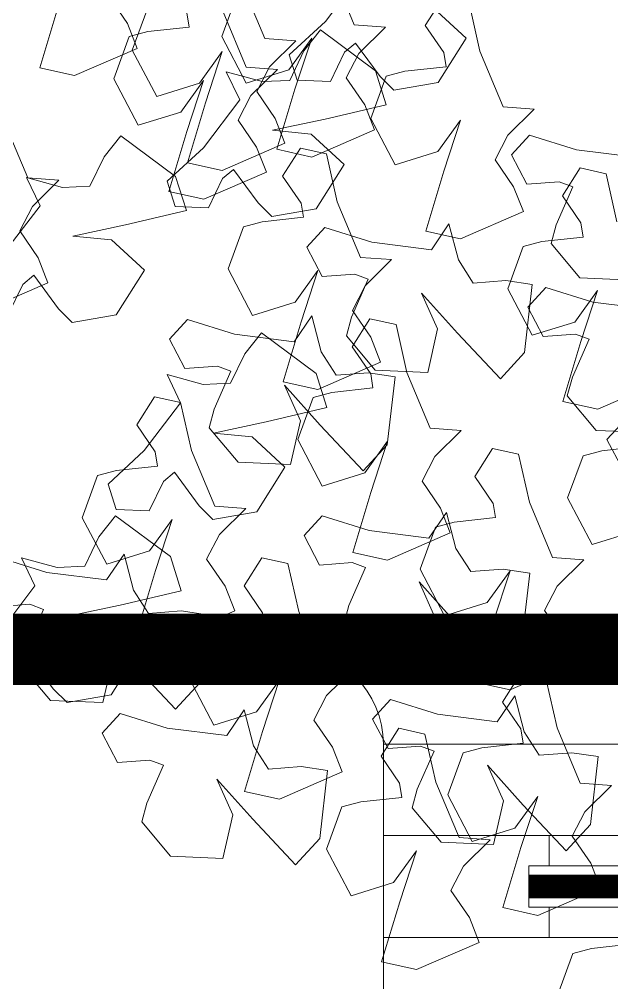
# Model space of a CAD drawing. Header units: metres. Extents: x 113 to 2416, y -346 to 476.
# Drawn here: x 215.2081 to 215.4582, y -198.1925 to -197.7861 of the extents above; entities that cross this region are included whole.
import ezdxf

# ---------------------------------------------------------------- set-up
doc = ezdxf.new("R2010")
doc.units = ezdxf.units.M
doc.linetypes.add('0', pattern=[0])
doc.layers.get('0').update_dxf_attribs({"color": 250, "linetype": '0', "lineweight": 20})
for name, color, linetype, lineweight in [('A-DOOR', 35, 'Continuous', 5), ('A-WALL', 250, 'Continuous', 20), ('ARBOLES', 86, 'Continuous', 0), ('baños', 140, 'Continuous', 0), ('piscina', 131, 'Continuous', 0)]:
    doc.layers.add(name, color=color, linetype=linetype, lineweight=lineweight)
doc.layers.add('REVESTIMIENTO EXTERIOR', color=7, linetype='Continuous', lineweight=5, true_color=0xffdebd)
doc.styles.get("Standard").update_dxf_attribs({"font": 'arial.ttf', "height": 0.1875})

# ---------------------------------------------------------------- blocks, each defined once
blk = doc.blocks.new('TREES')
at = {"layer": 'ARBOLES', "color": 252, "true_color": 0x8da178}
for p, q in [((-0.1538100506678606, -0.001964906489822754), (-0.157887745340101, 0.005659050677207816)), ((-0.1288383414662516, 0.006287142908515952), (-0.1310051811132819, 0.002040105642080597)), ((-0.1228362807491072, -0.0009126971712128396), (-0.1250357827665135, 0.005809494981275476)), ((-0.1310051811132819, 0.002040105642080597), (-0.127997555083592, -0.001567726309959355)), ((-0.170983935398933, 0.0008298510534278936), (-0.172614952071704, -0.005411181054707725)), ((-0.1187585860768668, -0.00853665433824341), (-0.1228362807491072, -0.0009126971712128396)), ((-0.1493281341507492, -0.001876215884069776), (-0.1538100506678606, -0.001964906489822754)), ((-0.1527679420157496, -0.005977519587701291), (-0.1493281341507492, -0.001876215884069776)), ((-0.127997555083592, -0.001567726309959355), (-0.1274765007575364, -0.003574032858898568)), ((-0.1274765007575364, -0.003574032858898568), (-0.1333155556034262, -0.004767264999048532)), ((-0.172614952071704, -0.005411181054707725), (-0.1684926613153618, -0.01173739165148435)), ((-0.1625678590526954, -0.0092657488825435), (-0.1597348529305272, -0.004436549258763606)), ((-0.1597348529305272, -0.004436549258763606), (-0.1614384256778393, -0.01197181582004112)), ((-0.1333155556034262, -0.004767264999048532), (-0.1359324708079392, -0.005741896794992762)), ((-0.1542554238454065, -0.009658218321143136), (-0.1527679420157496, -0.005977519587701291)), ((-0.1359324708079392, -0.005741896794992762), (-0.1375634874807102, -0.01198292890312838)), ((-0.1684926613153618, -0.01173739165148435), (-0.1625678590526954, -0.0092657488825435)), ((-0.1512477978157166, -0.01326605027318309), (-0.1542554238454065, -0.009658218321143136)), ((-0.1142766695597555, -0.008447963732490432), (-0.1187585860768668, -0.00853665433824341)), ((-0.1177164774247558, -0.01254926743612195), (-0.1142766695597555, -0.008447963732490432)), ((-0.1275163944617016, -0.01583749673096416), (-0.1246833883395334, -0.01100829710718426)), ((-0.1246833883395334, -0.01100829710718426), (-0.1263869610868455, -0.01854356366846177)), ((-0.1614384256778393, -0.01197181582004112), (-0.1632145544996927, -0.02080131683446068)), ((-0.1375634874807102, -0.01198292890312838), (-0.133441196724368, -0.01830913949990501)), ((-0.1495115626980284, -0.01670001313082919), (-0.1512477978157166, -0.01326605027318309)), ((-0.1192039592544127, -0.01622996616956379), (-0.1177164774247558, -0.01254926743612195)), ((-0.133441196724368, -0.01830913949990501), (-0.1275163944617016, -0.01583749673096416)), ((-0.1161963332247228, -0.01983779812160374), (-0.1192039592544127, -0.01622996616956379)), ((-0.1069191590012308, -0.01625045002619321), (-0.1090859986482612, -0.02049748729262857)), ((-0.1031166003014928, -0.01672809795343369), (-0.1069191590012308, -0.01625045002619321)), ((-0.1581258362397491, -0.02144052214885608), (-0.1495115626980284, -0.01670001313082919)), ((-0.1472389183250453, -0.01717749909571961), (-0.1494057579720757, -0.02142453636215497)), ((-0.1434363596253073, -0.01765514702296009), (-0.1472389183250453, -0.01717749909571961)), ((-0.1412368576079009, -0.0243773391754484), (-0.1434363596253073, -0.01765514702296009)), ((-0.1009170982840865, -0.02345029010592201), (-0.1031166003014928, -0.01672809795343369)), ((-0.1263869610868455, -0.01854356366846177), (-0.1281630899086989, -0.02737306468288134)), ((-0.1144600981070346, -0.02327176097924985), (-0.1161963332247228, -0.01983779812160374)), ((-0.1090859986482612, -0.02049748729262857), (-0.1060783726185712, -0.02410531924466852)), ((-0.1632145544996927, -0.02080131683446068), (-0.1581258362397491, -0.02144052214885608)), ((-0.1494057579720757, -0.02142453636215497), (-0.1463981319423857, -0.02503236831419492)), ((0.1534147841356667, -0.02112006055709342), (0.148851090887774, -0.0284634263156453)), ((-0.1230743716487553, -0.02801226999727674), (-0.1144600981070346, -0.02327176097924985)), ((-0.1371591629356606, -0.03200129634247897), (-0.1412368576079009, -0.0243773391754484)), ((-0.1060783726185712, -0.02410531924466852), (-0.1055573182925157, -0.02611162579360773)), ((-0.1463981319423857, -0.02503236831419492), (-0.1458770776163302, -0.02703867486313413)), ((-0.1055573182925157, -0.02611162579360773), (-0.1113963731384055, -0.0273048579337577)), ((0.1692193098675227, -0.02894933179087456), (0.1641164033092065, -0.02505412390347628)), ((-0.1458770776163302, -0.02703867486313413), (-0.15171613246222, -0.0282319070032841)), ((-0.1281630899086989, -0.02737306468288134), (-0.1230743716487553, -0.02801226999727674)), ((-0.1113963731384055, -0.0273048579337577), (-0.1140132883429185, -0.02827948972970193)), ((-0.15171613246222, -0.0282319070032841), (-0.154333047666733, -0.02920653879922833)), ((-0.1140132883429185, -0.02827948972970193), (-0.1156443050156895, -0.03452052183783755)), ((0.148851090887774, -0.0284634263156453), (0.1441292527233018, -0.03372934701463842)), ((0.1658017961591949, -0.03568244560604095), (0.1692193098675227, -0.02894933179087456)), ((-0.154333047666733, -0.02920653879922833), (-0.1559640643395039, -0.03544757090736395)), ((0.1482600873369516, -0.02974515100211572), (0.1461543058254219, -0.03296575614979941)), ((0.1566726253442924, -0.03483507621538057), (0.1482600873369516, -0.02974515100211572)), ((0.1519989999293898, -0.03260570643583643), (0.1534759852055225, -0.03115130687825096)), ((0.1534759852055225, -0.03115130687825096), (0.1574288819744493, -0.03561146063880716)), ((-0.1326772464185492, -0.031912605736726), (-0.1371591629356606, -0.03200129634247897)), ((-0.1361170542835496, -0.03601390944035751), (-0.1326772464185492, -0.031912605736726)), ((0.1461543058254219, -0.03296575614979941), (0.1445336447172151, -0.03737435267261424)), ((0.150378338821183, -0.03701430295865127), (0.1519989999293898, -0.03260570643583643)), ((-0.1459169713204954, -0.03930213873519972), (-0.1430839651983272, -0.03447293911141983)), ((-0.1430839651983272, -0.03447293911141983), (-0.1447875379456393, -0.04200820567269734)), ((-0.1156443050156895, -0.03452052183783755), (-0.1115220142593473, -0.04084673243461417)), ((-0.1055972119966809, -0.03837508966567332), (-0.1027642058745127, -0.03354589004189343)), ((-0.1027642058745127, -0.03354589004189343), (-0.1044677786218248, -0.04108115660317094)), ((0.1441292527233018, -0.03372934701463842), (0.1456168768341156, -0.03726128341161339)), ((-0.1559640643395039, -0.03544757090736395), (-0.1518417735831618, -0.04177378150414057)), ((0.1586634164337637, -0.0395616381583912), (0.1566726253442924, -0.03483507621538057)), ((0.1574288819744493, -0.03561146063880716), (0.1595813954713296, -0.03739045978749306)), ((0.1595813954713296, -0.03739045978749306), (0.1658017961591949, -0.03568244560604095)), ((-0.1376045361132065, -0.03969460817379936), (-0.1361170542835496, -0.03601390944035751)), ((0.1353305880670685, -0.0369981958437724), (0.1376483546432833, -0.04083530410235547)), ((0.1406023251955488, -0.03792650498718447), (0.1353305880670685, -0.0369981958437724)), ((0.1445336447172151, -0.03737435267261424), (0.1406023251955488, -0.03792650498718447)), ((0.1456168768341156, -0.03726128341161339), (0.150378338821183, -0.03701430295865127)), ((-0.1115220142593473, -0.04084673243461417), (-0.1055972119966809, -0.03837508966567332)), ((-0.1518417735831618, -0.04177378150414057), (-0.1459169713204954, -0.03930213873519972)), ((-0.1345969100835165, -0.04330244012583931), (-0.1376045361132065, -0.03969460817379936)), ((0.1501287798416093, -0.04243821598548214), (0.1586634164337637, -0.0395616381583912)), ((-0.1349718670858495, -0.04066274219038912), (-0.1371387067328799, -0.04490977945682448)), ((-0.1311693083861115, -0.0411403901176296), (-0.1349718670858495, -0.04066274219038912)), ((-0.1289698063687051, -0.04786258227011791), (-0.1311693083861115, -0.0411403901176296)), ((-0.1044677786218248, -0.04108115660317094), (-0.1062439074436782, -0.0499106576175905)), ((0.1376483546432833, -0.04083530410235547), (0.1330846613953906, -0.04817866986090735)), ((-0.1447875379456393, -0.04200820567269734), (-0.1465636667674927, -0.0508377066871169)), ((0.1427512612015995, -0.04473051198975375), (0.1501287798416093, -0.04243821598548214)), ((-0.1328606749658284, -0.04673640298348541), (-0.1345969100835165, -0.04330244012583931)), ((-0.1371387067328799, -0.04490977945682448), (-0.1341310807031899, -0.04851761140886443)), ((0.1483499738168232, -0.04476936744873833), (0.1427512612015995, -0.04473051198975375)), ((0.1534528803751393, -0.04866457533613661), (0.1483499738168232, -0.04476936744873833)), ((-0.1414749485075491, -0.0514769120015123), (-0.1328606749658284, -0.04673640298348541)), ((-0.1011551891837346, -0.05054986293198591), (-0.09254091564201389, -0.04580935391395902)), ((-0.1248921116964648, -0.05548653943714849), (-0.1289698063687051, -0.04786258227011791)), ((0.1210918374921495, -0.04758569531789092), (0.1189860559806199, -0.05080630046557461)), ((0.1295043754994904, -0.05267562053115576), (0.1210918374921495, -0.04758569531789092)), ((0.1330846613953906, -0.04817866986090735), (0.1283628232309185, -0.05344459055990047)), ((-0.1341310807031899, -0.04851761140886443), (-0.1336100263771344, -0.05052391795780364)), ((0.1500353666668116, -0.055397689151303), (0.1534528803751393, -0.04866457533613661)), ((-0.1465636667674927, -0.0508377066871169), (-0.1414749485075491, -0.0514769120015123)), ((-0.1336100263771344, -0.05052391795780364), (-0.1394490812230242, -0.05171715009795361)), ((-0.1062439074436782, -0.0499106576175905), (-0.1011551891837346, -0.05054986293198591)), ((0.1189860559806199, -0.05080630046557461), (0.1173653948724131, -0.05521489698838944)), ((0.1362325704370065, -0.05232094998109849), (0.1377095557131391, -0.05086655042351301)), ((0.1377095557131391, -0.05086655042351301), (0.141662452482066, -0.05532670418406921)), ((-0.1394490812230242, -0.05171715009795361), (-0.1420659964275372, -0.05269178189389784)), ((0.1346119093287997, -0.05672954650391332), (0.1362325704370065, -0.05232094998109849)), ((-0.1420659964275372, -0.05269178189389784), (-0.1436970131003081, -0.05893281400203346)), ((0.1283628232309185, -0.05344459055990047), (0.1298504473417323, -0.05697652695687544)), ((0.1314951665889617, -0.0574021824741664), (0.1295043754994904, -0.05267562053115576)), ((-0.1647550369440225, -0.05473328695675687), (-0.1669218765910528, -0.05898032422319223)), ((-0.1609524782442844, -0.05521093488399735), (-0.1647550369440225, -0.05473328695675687)), ((-0.1587529762268781, -0.06193312703648567), (-0.1609524782442844, -0.05521093488399735)), ((-0.09417472529313647, -0.05522096657673754), (-0.1000137801390263, -0.05641419871688751)), ((-0.02850539090949189, -0.06205828728556914), (-0.03258308558173223, -0.05443433011853857)), ((0.1081623382222665, -0.05483874015954759), (0.1104801047984813, -0.05867584841813067)), ((0.1134340753507467, -0.05576704930295967), (0.1081623382222665, -0.05483874015954759)), ((0.1173653948724131, -0.05521489698838944), (0.1134340753507467, -0.05576704930295967)), ((0.141662452482066, -0.05532670418406921), (0.1438149659789462, -0.05710570333275511)), ((-0.1204101951793534, -0.05539784883139551), (-0.1248921116964648, -0.05548653943714849)), ((-0.1238500030443538, -0.05949915253502702), (-0.1204101951793534, -0.05539784883139551)), ((-0.1000137801390263, -0.05641419871688751), (-0.1026306953435393, -0.05738883051283174)), ((0.1298504473417323, -0.05697652695687544), (0.1346119093287997, -0.05672954650391332)), ((0.1438149659789462, -0.05710570333275511), (0.1500353666668116, -0.055397689151303)), ((-0.1336499200812996, -0.06278738182986923), (-0.1308169139591314, -0.05795818220608934)), ((-0.1308169139591314, -0.05795818220608934), (-0.1325204867064435, -0.06549344876736685)), ((-0.1156868319872392, -0.057555636346204), (-0.1178536716342695, -0.06180267361263936)), ((-0.1118842732875011, -0.05803328427344448), (-0.1156868319872392, -0.057555636346204)), ((-0.1096847712700948, -0.0647554764259328), (-0.1118842732875011, -0.05803328427344448)), ((-0.1026306953435393, -0.05738883051283174), (-0.1042617120163102, -0.06362986262096736)), ((0.1229605299968072, -0.06027876030125734), (0.1314951665889617, -0.0574021824741664)), ((-0.1669218765910528, -0.05898032422319223), (-0.1639142505613629, -0.06258815617523218)), ((-0.1436970131003081, -0.05893281400203346), (-0.139574722343966, -0.06525902459881008)), ((-0.1253374848740107, -0.06317985126846887), (-0.1238500030443538, -0.05949915253502702)), ((-0.04567927564056429, -0.05926352974231849), (-0.04731029231333522, -0.06550456185045411)), ((0.1104801047984813, -0.05867584841813067), (0.1059164115505886, -0.06601921417668255)), ((0.1155830113567974, -0.06257105630552895), (0.1229605299968072, -0.06027876030125734)), ((-0.1546752815546378, -0.06955708420351624), (-0.1587529762268781, -0.06193312703648567)), ((-0.1178536716342695, -0.06180267361263936), (-0.1148460456045796, -0.06541050556467931)), ((-0.06099460264834156, -0.06491298399102202), (-0.06400222867803151, -0.06130515203898207)), ((-0.04340658951509807, -0.06955708420351624), (-0.04748428418733841, -0.06193312703648567)), ((-0.02402347439238051, -0.06196959667981616), (-0.02850539090949189, -0.06205828728556914)), ((-0.02746328225738087, -0.06607090038344768), (-0.02402347439238051, -0.06196959667981616)), ((-0.1639142505613629, -0.06258815617523218), (-0.1633931962353073, -0.0645944627241714)), ((-0.139574722343966, -0.06525902459881008), (-0.1336499200812996, -0.06278738182986923)), ((-0.1223298588443207, -0.06678768322050882), (-0.1253374848740107, -0.06317985126846887)), ((-0.1042617120163102, -0.06362986262096736), (-0.1001394212599681, -0.06995607321774398)), ((-0.07118523051046427, -0.06361874953788005), (-0.07296135933231768, -0.07244825055229961)), ((-0.05264555852182318, -0.06258815617523218), (-0.05212450419576764, -0.0645944627241714)), ((0.1211817239720211, -0.06260991176451353), (0.1155830113567974, -0.06257105630552895)), ((0.1262846305303373, -0.0665051196519118), (0.1211817239720211, -0.06260991176451353)), ((-0.1633931962353073, -0.0645944627241714), (-0.1692322510811972, -0.06578769486432136)), ((-0.1056070765978545, -0.07237943359296337), (-0.1096847712700948, -0.0647554764259328)), ((-0.05925836753065339, -0.06834694684866813), (-0.06099460264834156, -0.06491298399102202)), ((-0.05212450419576764, -0.0645944627241714), (-0.05796355904165745, -0.06578769486432136)), ((-0.03726319929432664, -0.06935912967828989), (-0.03443019317215845, -0.06452993005450999)), ((-0.03443019317215845, -0.06452993005450999), (-0.03613376591947054, -0.0720651966157875)), ((-0.1692322510811972, -0.06578769486432136), (-0.1718491662857102, -0.06676232666026559)), ((-0.1325204867064435, -0.06549344876736685), (-0.1342966155282969, -0.07432294978178641)), ((-0.1148460456045796, -0.06541050556467931), (-0.114324991278524, -0.06741681211361852)), ((-0.05796355904165745, -0.06578769486432136), (-0.06058047424617047, -0.06676232666026559)), ((-0.04731029231333522, -0.06550456185045411), (-0.04318800155699309, -0.07183077244723074)), ((-0.02895076408703778, -0.06975159911688952), (-0.02746328225738087, -0.06607090038344768)), ((-0.1718491662857102, -0.06676232666026559), (-0.1734801829584811, -0.07300335876840121)), ((-0.1205936237266326, -0.07022164607815493), (-0.1223298588443207, -0.06678768322050882)), ((-0.114324991278524, -0.06741681211361852), (-0.1201640461244138, -0.06861004425376849)), ((-0.1001394212599681, -0.06995607321774398), (-0.09421461899730166, -0.06748443044880313)), ((-0.06058047424617047, -0.06676232666026559), (-0.0622114909189414, -0.07300335876840121)), ((0.1228671168220095, -0.0732382334670782), (0.1262846305303373, -0.0665051196519118)), ((-0.1201640461244138, -0.06861004425376849), (-0.1227809613289269, -0.06958467604971272)), ((-0.06787264107237412, -0.07308745586669502), (-0.05925836753065339, -0.06834694684866813)), ((0.1090643205922044, -0.07016149429687368), (0.1105413058683371, -0.06870709473928821)), ((0.1105413058683371, -0.06870709473928821), (0.114494202637264, -0.0731672484998444)), ((-0.1501933650375264, -0.06946839359776326), (-0.1546752815546378, -0.06955708420351624)), ((-0.1536331729025268, -0.07356969730139477), (-0.1501933650375264, -0.06946839359776326)), ((-0.1292078972683533, -0.07496215509618182), (-0.1205936237266326, -0.07022164607815493)), ((-0.1227809613289269, -0.06958467604971272), (-0.1244119780016978, -0.07582570815784834)), ((-0.03892467299798669, -0.06946839359776326), (-0.04340658951509807, -0.06955708420351624)), ((-0.04318800155699309, -0.07183077244723074), (-0.03726319929432664, -0.06935912967828989)), ((-0.04236448086298705, -0.07356969730139477), (-0.03892467299798669, -0.06946839359776326)), ((-0.02594313805734783, -0.07335943106892948), (-0.02895076408703778, -0.06975159911688952)), ((0.1074436594839976, -0.07457009081968852), (0.1090643205922044, -0.07016149429687368)), ((-0.1734801829584811, -0.07300335876840121), (-0.169357892202139, -0.07932956936517783)), ((-0.1634330899394725, -0.07685792659623698), (-0.1606000838173043, -0.07202872697245709)), ((-0.1606000838173043, -0.07202872697245709), (-0.1623036565646164, -0.0795639935337346)), ((-0.1011251600807431, -0.07229074298721039), (-0.1056070765978545, -0.07237943359296337)), ((-0.1045649679457434, -0.0763920466908419), (-0.1011251600807431, -0.07229074298721039)), ((-0.07296135933231768, -0.07244825055229961), (-0.06787264107237412, -0.07308745586669502)), ((-0.0622114909189414, -0.07300335876840121), (-0.05808920016259927, -0.07932956936517783)), ((-0.05216439789993282, -0.07685792659623698), (-0.04933139177776463, -0.07202872697245709)), ((-0.04933139177776463, -0.07202872697245709), (-0.05103496452507672, -0.0795639935337346)), ((-0.03613376591947054, -0.0720651966157875), (-0.03790989474132395, -0.08089469763020707)), ((-0.02420690293965966, -0.07679339392657558), (-0.02594313805734783, -0.07335943106892948)), ((0.114494202637264, -0.0731672484998444), (0.1166467161341442, -0.0749462476485303)), ((0.1166467161341442, -0.0749462476485303), (0.1228671168220095, -0.0732382334670782)), ((-0.1551206547321837, -0.07725039603483662), (-0.1536331729025268, -0.07356969730139477)), ((-0.1342966155282969, -0.07432294978178641), (-0.1292078972683533, -0.07496215509618182)), ((-0.04385196269264396, -0.07725039603483662), (-0.04236448086298705, -0.07356969730139477)), ((0.1438762508439474, -0.07387268671157363), (0.1417704693324178, -0.07709329185925731)), ((0.1522887888512883, -0.07896261192483847), (0.1438762508439474, -0.07387268671157363)), ((-0.1244119780016978, -0.07582570815784834), (-0.1202896872453557, -0.08215191875462496)), ((-0.1143648849826892, -0.07968027598568411), (-0.111531878860521, -0.07485107636190422)), ((-0.111531878860521, -0.07485107636190422), (-0.1132354516078331, -0.08238634292318173)), ((-0.0019564818124682, -0.07547403578499629), (-0.004271416401392461, -0.07852832425473072)), ((0.004964858369410227, -0.07693030723849148), (-0.0019564818124682, -0.07547403578499629)), ((-0.169357892202139, -0.07932956936517783), (-0.1634330899394725, -0.07685792659623698)), ((-0.1521130287024937, -0.08085822798687657), (-0.1551206547321837, -0.07725039603483662)), ((-0.1472389183250453, -0.0763232297315057), (-0.1494057579720757, -0.08057026699794105)), ((-0.1434363596253073, -0.07680087765874617), (-0.1472389183250453, -0.0763232297315057)), ((-0.1412368576079009, -0.08352306981123449), (-0.1434363596253073, -0.07680087765874617)), ((-0.1060524497754003, -0.08007274542428375), (-0.1045649679457434, -0.0763920466908419)), ((-0.05808920016259927, -0.07932956936517783), (-0.05216439789993282, -0.07685792659623698)), ((-0.04084433666295401, -0.08085822798687657), (-0.04385196269264396, -0.07725039603483662)), ((-0.03282117648138039, -0.08153390294460247), (-0.02420690293965966, -0.07679339392657558)), ((0.01360624628954331, -0.07721089864697017), (0.004964858369410227, -0.07693030723849148)), ((0.1417704693324178, -0.07709329185925731), (0.140149808224211, -0.08150188838207215)), ((-0.004271416401392461, -0.07852832425473072), (-0.001676794061355388, -0.08252838106820409)), ((-0.1623036565646164, -0.0795639935337346), (-0.1640797853864698, -0.08839349454815416)), ((-0.1202896872453557, -0.08215191875462496), (-0.1143648849826892, -0.07968027598568411)), ((-0.1030448237457104, -0.0836805773763237), (-0.1060524497754003, -0.08007274542428375)), ((-0.05103496452507672, -0.0795639935337346), (-0.05281109334693013, -0.08839349454815416)), ((0.1542795799407596, -0.0836891738678491), (0.1522887888512883, -0.07896261192483847)), ((-0.1503767935848055, -0.08429219084452268), (-0.1521130287024937, -0.08085822798687657)), ((-0.1494057579720757, -0.08057026699794105), (-0.1463981319423857, -0.084178098949981)), ((-0.0731897593732711, -0.08834527867925183), (-0.07726745404551144, -0.08072132151222126)), ((-0.03910810154526584, -0.08429219084452268), (-0.04084433666295401, -0.08085822798687657)), ((-0.03790989474132395, -0.08089469763020707), (-0.03282117648138039, -0.08153390294460247)), ((0.1309467515740643, -0.0811257315532303), (0.1332645181502792, -0.08496283981181338)), ((0.1362184887025446, -0.08205404069664238), (0.1309467515740643, -0.0811257315532303)), ((0.140149808224211, -0.08150188838207215), (0.1362184887025446, -0.08205404069664238)), ((-0.1132354516078331, -0.08238634292318173), (-0.1150115804296865, -0.09121584393760129)), ((-0.001676794061355388, -0.08252838106820409), (0.00295149307654137, -0.08172761649742916)), ((0.00295149307654137, -0.08172761649742916), (0.004949532678729593, -0.08227952348878292)), ((0.004949532678729593, -0.08227952348878292), (0.003063374601766602, -0.08793290938948906)), ((-0.1589910671265263, -0.08903269986254957), (-0.1503767935848055, -0.08429219084452268)), ((-0.1463981319423857, -0.084178098949981), (-0.1458770776163302, -0.08618440549892022)), ((-0.1371591629356606, -0.09114702697826506), (-0.1412368576079009, -0.08352306981123449)), ((-0.1013085886280222, -0.0871145402339698), (-0.1030448237457104, -0.0836805773763237)), ((-0.04772237508698657, -0.08903269986254957), (-0.03910810154526584, -0.08429219084452268)), ((0.1457449433486051, -0.08656575169494005), (0.1542795799407596, -0.0836891738678491)), ((0.1332645181502792, -0.08496283981181338), (0.1287008249023864, -0.09230620557036526)), ((-0.1458770776163302, -0.08618440549892022), (-0.15171613246222, -0.08737763763907018)), ((-0.109922862169743, -0.0918550492519967), (-0.1013085886280222, -0.0871145402339698)), ((0.1383674247085953, -0.08885804769921166), (0.1457449433486051, -0.08656575169494005)), ((-0.1640797853864698, -0.08839349454815416), (-0.1589910671265263, -0.08903269986254957)), ((-0.154333047666733, -0.08835226943501441), (-0.1559640643395039, -0.09459330154315003)), ((-0.15171613246222, -0.08737763763907018), (-0.154333047666733, -0.08835226943501441)), ((-0.06870784285615972, -0.08825658807349886), (-0.0731897593732711, -0.08834527867925183)), ((-0.07214765072116008, -0.09235789177713037), (-0.06870784285615972, -0.08825658807349886)), ((-0.05281109334693013, -0.08839349454815416), (-0.04772237508698657, -0.08903269986254957)), ((0.003063374601766602, -0.08793290938948906), (0.002598972894133841, -0.09068654033411921)), ((-0.1086880754808641, -0.08946672542834702), (-0.1108549151278945, -0.09371376269478238)), ((-0.1048855167811261, -0.0899443733555875), (-0.1086880754808641, -0.08946672542834702)), ((-0.1026860147637197, -0.09666656550807581), (-0.1048855167811261, -0.0899443733555875)), ((-0.01228231185417878, -0.0892509448689226), (-0.01444646179507537, -0.09317674373325863)), ((-0.01045038259069889, -0.09428055771596622), (-0.01228231185417878, -0.0892509448689226)), ((0.143966137323819, -0.08889690315819623), (0.1383674247085953, -0.08885804769921166)), ((0.1490690438821352, -0.09279211104559451), (0.143966137323819, -0.08889690315819623)), ((-0.1326772464185492, -0.09105833637251208), (-0.1371591629356606, -0.09114702697826506)), ((-0.1361170542835496, -0.0951596400761436), (-0.1326772464185492, -0.09105833637251208)), ((-0.1150115804296865, -0.09121584393760129), (-0.109922862169743, -0.0918550492519967)), ((0.002598972894133841, -0.09068654033411921), (0.007188356909228186, -0.09521955826080258)), ((-0.073635132550817, -0.09603859051057222), (-0.07214765072116008, -0.09235789177713037)), ((-0.03000918989708688, -0.09143988087128474), (-0.03232412448601114, -0.09449416934101917)), ((-0.02308784971520845, -0.09289615232477993), (-0.03000918989708688, -0.09143988087128474)), ((0.1287008249023864, -0.09230620557036526), (0.1239789867379143, -0.09757212626935838)), ((-0.1459169713204954, -0.0984478693709858), (-0.1430839651983272, -0.09361866974720591)), ((-0.1430839651983272, -0.09361866974720591), (-0.1447875379456393, -0.1011539363084834)), ((-0.1108549151278945, -0.09371376269478238), (-0.1078472890982045, -0.09732159464682233)), ((-0.01444646179507537, -0.09317674373325863), (-0.02308784971520845, -0.09289615232477993)), ((0.1456515301738074, -0.0995252248607609), (0.1490690438821352, -0.09279211104559451)), ((-0.1559640643395039, -0.09459330154315003), (-0.1518417735831618, -0.1009195121399267)), ((-0.1376045361132065, -0.09884033880958544), (-0.1361170542835496, -0.0951596400761436)), ((-0.03232412448601114, -0.09449416934101917), (-0.02972950214597406, -0.09849422615449255)), ((-0.008006544898689495, -0.09740910413483778), (-0.01045038259069889, -0.09428055771596622)), ((0.007188356909228186, -0.09521955826080258), (0.01472816137389811, -0.09481265504241293)), ((0.1318487339440023, -0.09644848569055639), (0.133325719220135, -0.09499408613297092)), ((0.133325719220135, -0.09499408613297092), (0.1372786159890618, -0.09945423989352711)), ((-0.0986083200914794, -0.1042905226751064), (-0.1026860147637197, -0.09666656550807581)), ((-0.07062750652112704, -0.09964642246261217), (-0.073635132550817, -0.09603859051057222)), ((-0.003378257760792709, -0.0966083395640629), (-0.008006544898689495, -0.09740910413483778)), ((0.0004637588684251112, -0.09682169727402534), (-0.003378257760792709, -0.0966083395640629)), ((0.0002620233340452569, -0.106652131505317), (0.0004637588684251112, -0.09682169727402534)), ((0.1302280728357955, -0.1008570822133712), (0.1318487339440023, -0.09644848569055639)), ((-0.1078472890982045, -0.09732159464682233), (-0.107326234772149, -0.09932790119576154)), ((-0.02972950214597406, -0.09849422615449255), (-0.02510121500807731, -0.09769346158371761)), ((-0.02510121500807731, -0.09769346158371761), (-0.02310317540588908, -0.09824536857507138)), ((-0.02310317540588908, -0.09824536857507138), (-0.02498933348285207, -0.1038987544757775)), ((0.002427354680535954, -0.09706397855974508), (0.0001124200916116924, -0.1001182670294795)), ((0.00934869486241438, -0.09852025001324027), (0.002427354680535954, -0.09706397855974508)), ((0.1239789867379143, -0.09757212626935838), (0.1254666108487281, -0.1011040626663333)), ((-0.1518417735831618, -0.1009195121399267), (-0.1459169713204954, -0.0984478693709858)), ((-0.1345969100835165, -0.1024481707616254), (-0.1376045361132065, -0.09884033880958544)), ((-0.1253197358600246, -0.09886082266621483), (-0.1274865755070549, -0.1031078599326502)), ((-0.1215171771602865, -0.09933847059345531), (-0.1253197358600246, -0.09886082266621483)), ((-0.1193176751428802, -0.1060606627459436), (-0.1215171771602865, -0.09933847059345531)), ((-0.107326234772149, -0.09932790119576154), (-0.1131652896180388, -0.1005211333359115)), ((-0.06889127140343887, -0.1030803853202583), (-0.07062750652112704, -0.09964642246261217)), ((-0.01526835749942577, -0.09954359438959781), (-0.009594411606728089, -0.1047865649466037)), ((-0.01250265100637022, -0.1044116494723623), (-0.01526835749942577, -0.09954359438959781)), ((0.01799008278254746, -0.09880084142171897), (0.00934869486241438, -0.09852025001324027)), ((0.1372786159890618, -0.09945423989352711), (0.1394311294859421, -0.101233239042213)), ((0.1394311294859421, -0.101233239042213), (0.1456515301738074, -0.0995252248607609)), ((-0.1131652896180388, -0.1005211333359115), (-0.1157822048225518, -0.1014957651318557)), ((0.0001124200916116924, -0.1001182670294795), (0.002707042431648765, -0.1041183238429529)), ((0.1254666108487281, -0.1011040626663333), (0.1302280728357955, -0.1008570822133712)), ((-0.1447875379456393, -0.1011539363084834), (-0.1465636667674927, -0.109983437322903)), ((-0.1328606749658284, -0.1058821336192715), (-0.1345969100835165, -0.1024481707616254)), ((-0.1157822048225518, -0.1014957651318557), (-0.1174132214953227, -0.1077367972399914)), ((0.1254756739851536, -0.1020343773347431), (0.123369892473624, -0.1052549824824268)), ((0.1338882119924945, -0.1071243025480079), (0.1254756739851536, -0.1020343773347431)), ((-0.1274865755070549, -0.1031078599326502), (-0.124478949477365, -0.1067156918846901)), ((-0.0775055449451596, -0.1078208943382852), (-0.06889127140343887, -0.1030803853202583)), ((0.002707042431648765, -0.1041183238429529), (0.007335329569545523, -0.103317559272178)), ((0.007335329569545523, -0.103317559272178), (0.009333369171733746, -0.1038694662635317)), ((-0.09412640357436802, -0.1042018320693534), (-0.0986083200914794, -0.1042905226751064)), ((-0.09756621143936839, -0.1083031357729849), (-0.09412640357436802, -0.1042018320693534)), ((-0.03068288871297254, -0.1042691397952508), (-0.03284703865386913, -0.1081949386595868)), ((-0.02885095944949265, -0.1092987526422944), (-0.03068288871297254, -0.1042691397952508)), ((-0.02498933348285207, -0.1038987544757775), (-0.02545373519048483, -0.1066523854204077)), ((-0.01332454671072057, -0.1107785001287014), (-0.01250265100637022, -0.1044116494723623)), ((-0.009594411606728089, -0.1047865649466037), (-0.002835903836426963, -0.1107394881339323)), ((0.009333369171733746, -0.1038694662635317), (0.007447211094770756, -0.1095228521642378)), ((-0.1414749485075491, -0.1106226426372984), (-0.1328606749658284, -0.1058821336192715)), ((-0.1152399804706399, -0.1136846199129742), (-0.1193176751428802, -0.1060606627459436)), ((-0.04840976675588064, -0.1064580757976129), (-0.0507247013448049, -0.1095123642673473)), ((-0.04148842657400221, -0.1079143472511081), (-0.04840976675588064, -0.1064580757976129)), ((0.123369892473624, -0.1052549824824268), (0.1217492313654172, -0.1096635790052416)), ((-0.124478949477365, -0.1067156918846901), (-0.1239578951513094, -0.1087219984336294)), ((-0.1174132214953227, -0.1077367972399914), (-0.1132909307389806, -0.114063007836768)), ((-0.1073661284763142, -0.1115913650678271), (-0.104533122354146, -0.1067621654440472)), ((-0.104533122354146, -0.1067621654440472), (-0.1062366951014581, -0.1142974320053247)), ((-0.03284703865386913, -0.1081949386595868), (-0.04148842657400221, -0.1079143472511081)), ((-0.02545373519048483, -0.1066523854204077), (-0.02086435117539049, -0.111185403347091)), ((-0.002835903836426963, -0.1107394881339323), (0.0002620233340452569, -0.106652131505317)), ((0.1358790030819658, -0.1118508644910186), (0.1338882119924945, -0.1071243025480079)), ((-0.1239578951513094, -0.1087219984336294), (-0.1297969499971993, -0.1099152305737793)), ((-0.0990536932690253, -0.1119838345064268), (-0.09756621143936839, -0.1083031357729849)), ((-0.02640712175748326, -0.1124272990611659), (-0.02885095944949265, -0.1092987526422944)), ((0.1125461747152705, -0.1092874221763998), (0.1148639412914854, -0.1131245304349829)), ((0.1178179118437508, -0.1102157313198119), (0.1125461747152705, -0.1092874221763998)), ((-0.1465636667674927, -0.109983437322903), (-0.1414749485075491, -0.1106226426372984)), ((-0.1297969499971993, -0.1099152305737793), (-0.1324138652017123, -0.1108898623697235)), ((-0.0507247013448049, -0.1095123642673473), (-0.04813007900476782, -0.1135124210808207)), ((0.007447211094770756, -0.1095228521642378), (0.006982809387137995, -0.112276483108868)), ((0.1217492313654172, -0.1096635790052416), (0.1178179118437508, -0.1102157313198119)), ((-0.1324138652017123, -0.1108898623697235), (-0.1340448818744832, -0.1171308944778592)), ((-0.1132909307389806, -0.114063007836768), (-0.1073661284763142, -0.1115913650678271)), ((-0.09604606723933534, -0.1155916664584667), (-0.0990536932690253, -0.1119838345064268)), ((-0.02177883461958647, -0.1116265344903911), (-0.02640712175748326, -0.1124272990611659)), ((-0.01793681799036865, -0.1118398922003535), (-0.02177883461958647, -0.1116265344903911)), ((-0.02086435117539049, -0.111185403347091), (-0.01332454671072057, -0.1107785001287014)), ((-0.0181385535247485, -0.1216703264316452), (-0.01793681799036865, -0.1118398922003535)), ((0.1273443664898113, -0.1147274423181095), (0.1358790030819658, -0.1118508644910186)), ((-0.04813007900476782, -0.1135124210808207), (-0.04350179186687107, -0.1127116565100458)), ((-0.04350179186687107, -0.1127116565100458), (-0.04150375226468284, -0.1132635635013995)), ((-0.04150375226468284, -0.1132635635013995), (-0.04338991034164583, -0.1189169494021057)), ((0.006982809387137995, -0.112276483108868), (0.01157219340223234, -0.1168095010355514)), ((0.1148639412914854, -0.1131245304349829), (0.1103002480435926, -0.1204678961935347)), ((-0.1107580639535285, -0.1135959293072212), (-0.1152399804706399, -0.1136846199129742)), ((-0.1141978718185289, -0.1176972330108527), (-0.1107580639535285, -0.1135959293072212)), ((-0.1062366951014581, -0.1142974320053247), (-0.1080128239233115, -0.1231269330197443)), ((-0.03366893435821953, -0.114561789315926), (-0.02799498846552185, -0.1198047598729318)), ((-0.03090322786516398, -0.1194298443986904), (-0.03366893435821953, -0.114561789315926)), ((0.01555963680650894, -0.1149045228755203), (0.01324470221758468, -0.1179588113452548)), ((0.1199668478498015, -0.1170197383223811), (0.1273443664898113, -0.1147274423181095)), ((-0.1239977888554746, -0.1209854623056949), (-0.1211647827333064, -0.116156262681915)), ((-0.1211647827333064, -0.116156262681915), (-0.1228683554806185, -0.1236915292431926)), ((-0.09430983212164717, -0.1190256293161128), (-0.09604606723933534, -0.1155916664584667)), ((-0.1340448818744832, -0.1171308944778592), (-0.1299225911181411, -0.1234571050746358)), ((0.01157219340223234, -0.1168095010355514), (0.01911199786690226, -0.1164025978171617)), ((0.1255655604650252, -0.1170585937813657), (0.1199668478498015, -0.1170197383223811)), ((0.1306684670233413, -0.120953801668764), (0.1255655604650252, -0.1170585937813657)), ((-0.1156853536481858, -0.1213779317442946), (-0.1141978718185289, -0.1176972330108527)), ((-0.1029241056633679, -0.1237661383341397), (-0.09430983212164717, -0.1190256293161128)), ((-0.04338991034164583, -0.1189169494021057), (-0.04385431204927859, -0.1216705803467358)), ((0.01324470221758468, -0.1179588113452548), (0.01583932455762176, -0.1219588681587281)), ((-0.03172512356951433, -0.1257966950550296), (-0.03090322786516398, -0.1194298443986904)), ((-0.02799498846552185, -0.1198047598729318), (-0.02123648069522072, -0.1257576830602605)), ((-0.1299225911181411, -0.1234571050746358), (-0.1239977888554746, -0.1209854623056949)), ((-0.1126777276184958, -0.1249857636963345), (-0.1156853536481858, -0.1213779317442946)), ((-0.04385431204927859, -0.1216705803467358), (-0.03926492803418425, -0.1262035982734192)), ((-0.02123648069522072, -0.1257576830602605), (-0.0181385535247485, -0.1216703264316452)), ((0.1272509533150136, -0.1276869154839304), (0.1306684670233413, -0.120953801668764)), ((-0.1080128239233115, -0.1231269330197443), (-0.1029241056633679, -0.1237661383341397)), ((0.1134481570852085, -0.1246101763137259), (0.1149251423613412, -0.1231557767561404)), ((0.1149251423613412, -0.1231557767561404), (0.118878039130268, -0.1276159305166966)), ((-0.1228683554806185, -0.1236915292431926), (-0.1246444843024719, -0.1325210302576121)), ((-0.1109414925008076, -0.1284197265539807), (-0.1126777276184958, -0.1249857636963345)), ((-0.03926492803418425, -0.1262035982734192), (-0.03172512356951433, -0.1257966950550296)), ((-0.08892565791335516, -0.1265625427494046), (-0.09476471275924497, -0.1277557748895546)), ((-0.1195557660425284, -0.1331602355720075), (-0.1109414925008076, -0.1284197265539807)), ((-0.09738162796375799, -0.1287304066854988), (-0.09901264463652892, -0.1349714387936344)), ((-0.09476471275924497, -0.1277557748895546), (-0.09738162796375799, -0.1287304066854988)), ((0.118878039130268, -0.1276159305166966), (0.1210305526271482, -0.1293949296653825)), ((0.1210305526271482, -0.1293949296653825), (0.1272509533150136, -0.1276869154839304)), ((-0.008763706247951773, -0.1305561311889334), (-0.01092785618884836, -0.1344819300532695)), ((-0.006931776984471887, -0.1355857440359771), (-0.008763706247951773, -0.1305561311889334)), ((-0.1246444843024719, -0.1325210302576121), (-0.1195557660425284, -0.1331602355720075)), ((-0.02649058429085987, -0.1327450671912956), (-0.02880551887978413, -0.13579935566103)), ((-0.01956924410898144, -0.1342013386447908), (-0.02649058429085987, -0.1327450671912956)), ((-0.01092785618884836, -0.1344819300532695), (-0.01956924410898144, -0.1342013386447908)), ((-0.004487939292462488, -0.1387142904548486), (-0.006931776984471887, -0.1355857440359771)), ((-0.02880551887978413, -0.13579935566103), (-0.02621089653974706, -0.1397994124745034)), ((0.000140347845434298, -0.1379135258840737), (-0.004487939292462488, -0.1387142904548486)), ((0.003982364474652118, -0.1381268835940362), (0.000140347845434298, -0.1379135258840737)), ((0.003780628940272264, -0.1479573178253279), (0.003982364474652118, -0.1381268835940362)), ((-0.02621089653974706, -0.1397994124745034), (-0.0215826094018503, -0.1389986479037285)), ((-0.0215826094018503, -0.1389986479037285), (-0.01958456979966208, -0.1395505548950822)), ((-0.01958456979966208, -0.1395505548950822), (-0.02147072787662507, -0.1452039407957884)), ((-0.05433253295154756, -0.1408772774963276), (-0.05649668289244415, -0.1448030763606636)), ((-0.05250060368806767, -0.1459068903433712), (-0.05433253295154756, -0.1408772774963276)), ((-0.01174975189319876, -0.1408487807096087), (-0.006075806000501081, -0.1460917512666145)), ((-0.008984045400143213, -0.1457168357923731), (-0.01174975189319876, -0.1408487807096087)), ((-0.06513807081257722, -0.1445224849521849), (-0.07205941099445565, -0.1430662134986898)), ((-0.05649668289244415, -0.1448030763606636), (-0.06513807081257722, -0.1445224849521849)), ((-0.02147072787662507, -0.1452039407957884), (-0.02193512958425783, -0.1479575717404185)), ((-0.05005676599605827, -0.1490354367622428), (-0.05250060368806767, -0.1459068903433712)), ((-0.009805941104493558, -0.1520836864487122), (-0.008984045400143213, -0.1457168357923731)), ((-0.006075806000501081, -0.1460917512666145), (0.000682701769800044, -0.1520446744539432)), ((-0.02193512958425783, -0.1479575717404185), (-0.01734574556916348, -0.1524905896671019)), ((0.000682701769800044, -0.1520446744539432), (0.003780628940272264, -0.1479573178253279)), ((-0.07177972324334284, -0.1501205587818976), (-0.06715143610544608, -0.1493197942111226)), ((-0.06715143610544608, -0.1493197942111226), (-0.06515339650325785, -0.1498717012024764)), ((-0.04542847885816149, -0.1482346721914679), (-0.05005676599605827, -0.1490354367622428)), ((-0.04158646222894367, -0.1484480299014304), (-0.04542847885816149, -0.1482346721914679)), ((-0.04178819776332352, -0.1582784641327221), (-0.04158646222894367, -0.1484480299014304)), ((-0.06515339650325785, -0.1498717012024764), (-0.06703955458022084, -0.1555250871031825)), ((-0.05731857859679455, -0.1511699270170028), (-0.05164463270409687, -0.1564128975740087)), ((-0.054552872103739, -0.1560379820997673), (-0.05731857859679455, -0.1511699270170028)), ((-0.01734574556916348, -0.1524905896671019), (-0.009805941104493558, -0.1520836864487122)), ((-0.06703955458022084, -0.1555250871031825), (-0.0675039562878536, -0.1582787180478127)), ((-0.05537476780808934, -0.1624048327561064), (-0.054552872103739, -0.1560379820997673)), ((-0.05164463270409687, -0.1564128975740087), (-0.04488612493379574, -0.1623658207613373)), ((0.003503344991244078, -0.1558954724226558), (0.001339195050347491, -0.1598212712869918)), ((0.005335274254723965, -0.1609250852696994), (0.003503344991244078, -0.1558954724226558)), ((-0.0675039562878536, -0.1582787180478127), (-0.06291457227275926, -0.1628117359744961)), ((-0.04488612493379574, -0.1623658207613373), (-0.04178819776332352, -0.1582784641327221)), ((-0.01422353305166402, -0.1580844084250179), (-0.01653846764058828, -0.1611386968947524)), ((-0.00730219286978559, -0.1595406798785131), (-0.01422353305166402, -0.1580844084250179)), ((0.001339195050347491, -0.1598212712869918), (-0.00730219286978559, -0.1595406798785131)), ((-0.03504749785293719, -0.16154017120155), (-0.03721164779383378, -0.165465970065886)), ((-0.0332155685894573, -0.1665697840485936), (-0.03504749785293719, -0.16154017120155)), ((-0.01653846764058828, -0.1611386968947524), (-0.01394384530055121, -0.1651387537082257)), ((0.007779111946733364, -0.164053631688571), (0.005335274254723965, -0.1609250852696994)), ((-0.06291457227275926, -0.1628117359744961), (-0.05537476780808934, -0.1624048327561064)), ((0.01240739908463015, -0.1632528671177961), (0.007779111946733364, -0.164053631688571)), ((0.01624941571384797, -0.1634662248277585), (0.01240739908463015, -0.1632528671177961)), ((-0.05277437589584529, -0.1637291072039121), (-0.05508931048476955, -0.1667833956736466)), ((-0.04585303571396686, -0.1651853786574073), (-0.05277437589584529, -0.1637291072039121)), ((-0.01394384530055121, -0.1651387537082257), (-0.009315558162654447, -0.1643379891374508)), ((-0.009315558162654447, -0.1643379891374508), (-0.007317518560466224, -0.1648898961288046)), ((0.01604768017946812, -0.1732966590590502), (0.01624941571384797, -0.1634662248277585)), ((-0.03721164779383378, -0.165465970065886), (-0.04585303571396686, -0.1651853786574073)), ((-0.007317518560466224, -0.1648898961288046), (-0.009203676637429214, -0.1705432820295107)), ((-0.05508931048476955, -0.1667833956736466), (-0.05249468814473247, -0.17078345248712)), ((-0.0307717308974479, -0.1696983304674652), (-0.0332155685894573, -0.1665697840485936)), ((0.0005172993459970909, -0.166188121943331), (0.00619124523869477, -0.1714310925003368)), ((0.003283005839052638, -0.1710561770260954), (0.0005172993459970909, -0.166188121943331)), ((-0.02614344375955112, -0.1688975658966903), (-0.0307717308974479, -0.1696983304674652)), ((-0.0223014271303333, -0.1691109236066528), (-0.02614344375955112, -0.1688975658966903)), ((-0.05249468814473247, -0.17078345248712), (-0.04786640100683572, -0.169982687916345)), ((-0.04786640100683572, -0.169982687916345), (-0.04586836140464749, -0.1705345949076988)), ((-0.02250316266471315, -0.1789413578379445), (-0.0223014271303333, -0.1691109236066528)), ((-0.04586836140464749, -0.1705345949076988), (-0.04775451948161048, -0.1761879808084049)), ((-0.009203676637429214, -0.1705432820295107), (-0.009668078345061976, -0.1732969129741408)), ((0.002461110134702293, -0.1774230276824346), (0.003283005839052638, -0.1710561770260954)), ((0.00619124523869477, -0.1714310925003368), (0.0129497530089959, -0.1773840156876655)), ((-0.03803354349818418, -0.1718328207222252), (-0.0323595976054865, -0.1770757912792311)), ((-0.03526783700512863, -0.1767008758049897), (-0.03803354349818418, -0.1718328207222252)), ((-0.009668078345061976, -0.1732969129741408), (-0.005078694329967631, -0.1778299309008242)), ((0.0129497530089959, -0.1773840156876655), (0.01604768017946812, -0.1732966590590502)), ((-0.04775451948161048, -0.1761879808084049), (-0.04821892118924324, -0.1789416117530351)), ((-0.03608973270947897, -0.1830677264613288), (-0.03526783700512863, -0.1767008758049897)), ((-0.0323595976054865, -0.1770757912792311), (-0.02560108983518537, -0.1830287144665597)), ((-0.005078694329967631, -0.1778299309008242), (0.002461110134702293, -0.1774230276824346)), ((-0.04821892118924324, -0.1789416117530351), (-0.0436295371741489, -0.1834746296797184)), ((-0.02560108983518537, -0.1830287144665597), (-0.02250316266471315, -0.1789413578379445)), ((-0.0436295371741489, -0.1834746296797184), (-0.03608973270947897, -0.1830677264613288))]:
    blk.add_line(p, q, dxfattribs=at)
blk = doc.blocks.new('PL BASE 2N NASAS 09')
at = {"layer": 'A-DOOR'}
for p, q in [((165.3575755331354, -5.211725035868823), (166.0375753028681, -5.211723021530001)), ((165.3975754211256, -5.251725180630573), (165.9975754214221, -5.251720768371802)), ((165.3975754211254, -5.290231107833331), (165.9975754213589, -5.29023110787524)), ((165.9362741849178, -5.303026382716647), (165.4588766575664, -5.303026382811875)), ((165.4588766575664, -5.303026382811875), (165.458876657566, -5.320423909929612)), ((165.9362741849183, -5.320423909836689), (165.458876657566, -5.320423909929612)), ((165.9975754213589, -5.333219185300674), (165.3975754211254, -5.333219185258765))]:
    blk.add_line(p, q, dxfattribs=at)
blk.add_lwpolyline([(165.4675754211255, -5.303026382812329), (165.4675754211251, -5.290231107716006), (165.3975754211254, -5.290231107716461), (165.3975754211258, -5.33321918502548), (165.4675754211251, -5.33321918502548), (165.4675754211246, -5.320423909929612)], dxfattribs=at)
at = {"layer": 'A-WALL'}
for p, q in [((164.8375464359174, -5.211723579660155), (165.3575755331354, -5.211725035868823)), ((165.3975754211256, -5.251725035868666), (165.3975754211256, -5.371725708033965)), ((165.397575157362, -5.36172656140461), (165.3975756848892, -5.261723731337331))]:
    blk.add_line(p, q, dxfattribs=at)
blk.add_arc((165.3575754211256, -5.251725035868666), 0.04, 0, 89.99983955780317, dxfattribs=at)
at = {"layer": 'piscina', "const_width": 0.01}
blk.add_lwpolyline([(165.4588766575669, -5.311725145831185), (165.9362741846859, -5.311725146185506)], dxfattribs=at)
at = {"layer": 'baños', "linetype": 'Continuous', "flags": 8}
for tag, p in [('MODELNUMBER', (167.1329024166141, -5.630616461235325, 2.857834639711941e-07)), ('TRADENAME', (167.1329024166694, -5.630658418648187, 2.857834639711941e-07)), ('MATERIAL', (167.132902416781, -5.630742991131916, 2.857834639711941e-07)), ('PRODUCT', (167.1329024167253, -5.630700704890165, 2.857834639711941e-07)), ('MODELNUMBER', (168.3076463902173, -5.630616461235325, 2.857834639711941e-07)), ('TRADENAME', (168.3076463902726, -5.630658418648187, 2.857834639711941e-07)), ('MATERIAL', (168.3076463903842, -5.630742991131916, 2.857834639711941e-07)), ('PRODUCT', (168.3076463903285, -5.630700704890165, 2.857834639711941e-07))]:
    blk.add_attdef(tag, p, '', height=2.537174511142602e-05, rotation=180.0000755047861, dxfattribs=at)
at = {"layer": 'baños', "linetype": 'Continuous'}
for tag, p, rotation in [('MODELNUMBER', (169.2428197568918, -19.70646632265289), 180.0000755047722), ('TRADENAME', (169.2427792151639, -19.70642399073245), 180.0000755047722), ('MATERIAL', (169.2430061964403, -19.70633932648513), 180.0000755047722), ('PRODUCT', (169.2430045678992, -19.70638165846137), 180.0000755047722), ('MODELNUMBER', (169.9523880079747, -19.70646632280497), 179.9999244952277), ('TRADENAME', (169.9523880080304, -19.7064239908311), 179.9999244952277), ('MATERIAL', (169.952388008142, -19.7063393268829), 179.9999244952277), ('PRODUCT', (169.9523880080861, -19.706381658857), 179.9999244952277)]:
    blk.add_attdef(tag, p, '', height=2.5399184405861e-05, rotation=rotation, dxfattribs=at)
blk = doc.blocks.new('PL MUEBLES 2N NASAS 09')
blk.add_blockref('PL BASE 2N NASAS 09', (49.91427858474094, 62.7170073077223))
at = {"layer": 'ARBOLES', "xscale": 2.935254890295517, "yscale": 2.935254890295517, "zscale": 2.935254890295517, "rotation": 354.6252016265699}
for p in [(215.399935015324, 57.942201980948), (214.8601859541009, 57.89425881262824), (215.7117946257563, 57.72645282056138)]:
    blk.add_blockref('TREES', p, dxfattribs=at)

msp = doc.modelspace()

# ---------------------------------------------------------------- linework, layer by layer
at = {"layer": 'REVESTIMIENTO EXTERIOR', "const_width": 0.03}
msp.add_lwpolyline([(215.2624247674414, -203.9726395796905, -0.4418398809269223), (215.1918245544167, -204.051887500013), (208.3518249323706, -204.0518535976858), (208.3118248099371, -204.011853597686), (208.3118248099373, -198.0918535141211, -0.4142135623724708), (208.3518248099373, -198.0518535141211), (229.521824882721, -198.0518535141212, -0.4643691388464026), (229.5618248827708, -198.0918535141212), (229.5618248827708, -218.0118535141211), (229.5218248827708, -218.0518535141211), (223.9518248827713, -218.051853514133)], format="xyb", dxfattribs=at)

# ---------------------------------------------------------------- block references
at = {"layer": 'REVESTIMIENTO EXTERIOR', "color": 30, "true_color": 0xf8991e}
msp.add_blockref('PL MUEBLES 2N NASAS 09', (0.05000000000006821, -255.5571326491432), dxfattribs=at)

doc.saveas('drawing.dxf')
